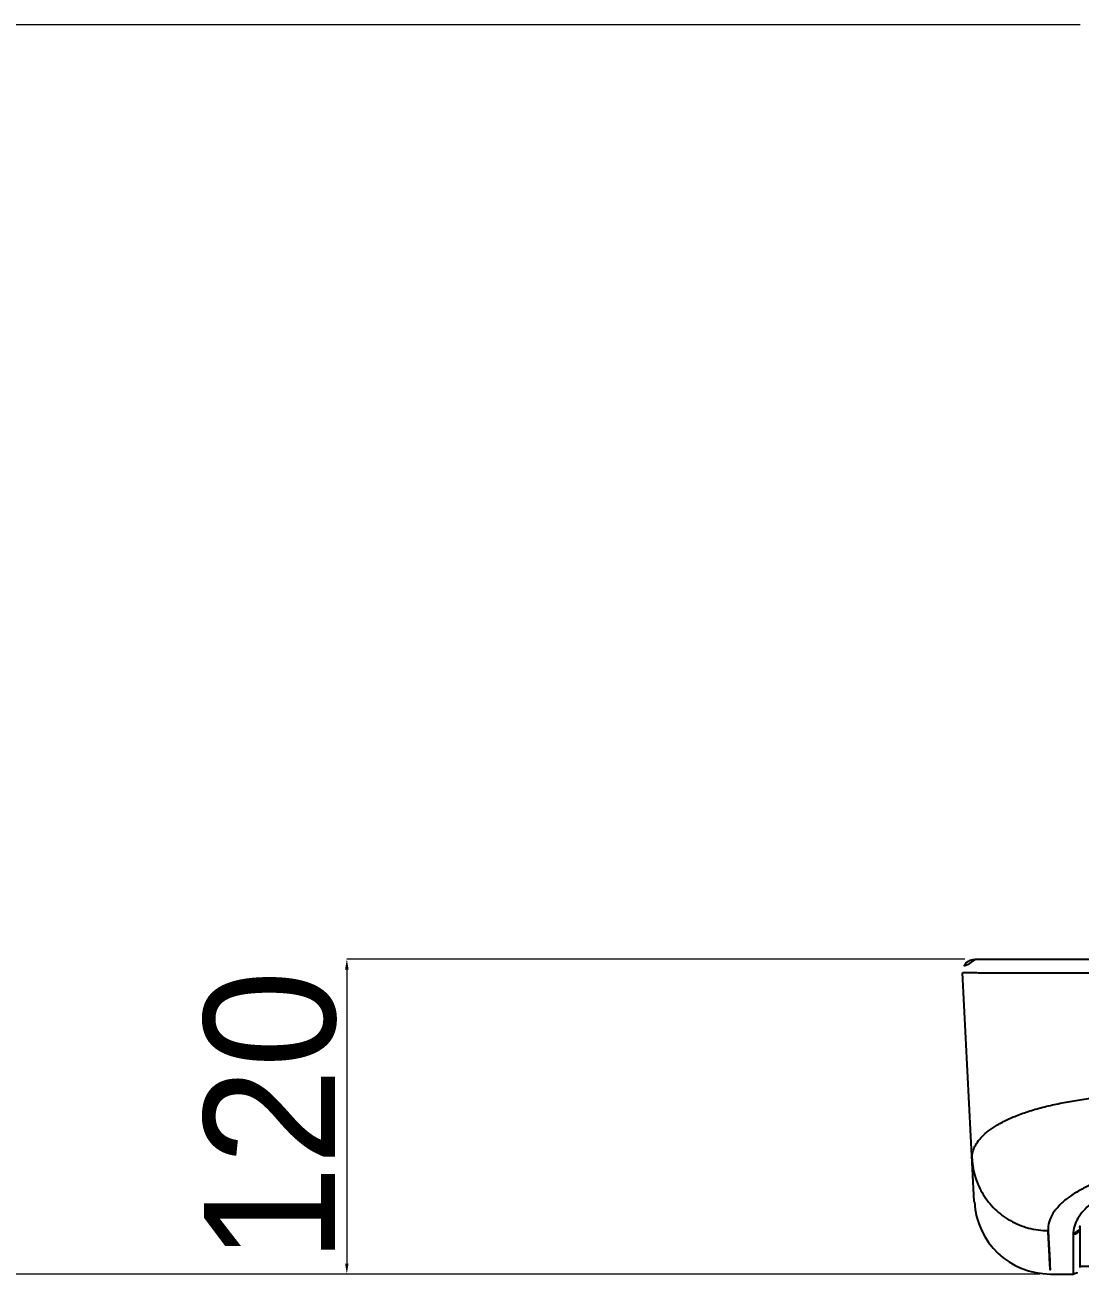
# Model space of a CAD drawing. Extents: x 16296660632 to 16296671741, y -37409619871 to -37409613952.
# Drawn here: x 16296666122.9 to 16296666524.8, y -37409616457.1 to -37409615981.2 of the extents above; entities that cross this region are included whole.
import ezdxf

# ---------------------------------------------------------------- set-up
doc = ezdxf.new("R2010")
doc.units = 0
doc.header["$LTSCALE"] = 10
doc.header["$MEASUREMENT"] = 0
doc.header["$PDMODE"] = 3
doc.header["$PDSIZE"] = -10
doc.layers.get('0').update_dxf_attribs({"linetype": 'CONTINUOUS'})
doc.layers.get('DEFPOINTS').update_dxf_attribs({"linetype": 'CONTINUOUS'})
doc.styles.add('Daelim Dimension', font='')
doc.styles.get('Daelim Dimension').set_extended_font_data('나눔고딕')
doc.dimstyles.new('DEFAULT', dxfattribs={"dimscale": 2, "dimtxt": 2, "dimasz": 2, "dimexe": 0, "dimexo": 2, "dimgap": 1, "dimtad": 1, "dimdec": 1, "dimzin": 9, "dimdsep": 46, "dimtxsty": 'Daelim Dimension', "dimcen": 0.5, "dimclrd": 252, "dimclre": 252, "dimclrt": 3, "dimadec": 1, "dimazin": 0, "dimtfac": 1, "dimtdec": 1, "dimtix": 1, "dimtmove": 0, "dimatfit": 3, "dimfxl": 1, "dimtolj": 1, "dimtzin": 1, "dimlwd": 9, "dimlwe": 9, "dimarcsym": 0})

# ---------------------------------------------------------------- blocks, each defined once
blk = doc.blocks.new('*D10')
at = {"color": 5, "lineweight": 9, "transparency": 16777216}
for p, q in [((16296666480.96696, -37409616337.13043), (16296666245.4955, -37409616337.13043)), ((16296666245.4955, -37409616341.13043), (16296666245.4955, -37409616453.13037)), ((16296666509.50644, -37409616457.13037), (16296666245.4955, -37409616457.13037))]:
    blk.add_line(p, q, dxfattribs=at)
at = {"color": 5, "transparency": 16777216}
for points in [[(16296666244.82884, -37409616341.13043), (16296666246.16217, -37409616341.13043), (16296666245.4955, -37409616337.13043)], [(16296666244.82884, -37409616453.13037), (16296666246.16217, -37409616453.13037), (16296666245.4955, -37409616457.13037)]]:
    blk.add_solid(points, dxfattribs=at)
at = {"layer": 'DEFPOINTS', "color": 0, "transparency": 16777216}
for p in [(16296666484.96696, -37409616337.13043), (16296666245.4955, -37409616457.13037), (16296666513.50644, -37409616457.13037)]:
    blk.add_point(p, dxfattribs=at)
at = {"color": 7, "lineweight": 0, "transparency": 16777216, "insert": (16296666216.38535, -37409616397.1304), "char_height": 50, "attachment_point": 5, "rotation": 90, "style": 'Daelim Dimension'}
blk.add_mtext('\\A1;120', dxfattribs=at)
blk = doc.blocks.new('*D14')
at = {"color": 5, "lineweight": 9, "transparency": 16777216}
for p, q in [((16296666524.84889, -37409615981.183327), (16296665989.482571, -37409615981.183327)), ((16296665989.482571, -37409616453.130371), (16296665989.482571, -37409615985.183327)), ((16296666509.50843, -37409616457.130371), (16296665989.482571, -37409616457.130371))]:
    blk.add_line(p, q, dxfattribs=at)
at = {"color": 5, "transparency": 16777216}
for points in [[(16296665988.81591, -37409615985.183327), (16296665990.14924, -37409615985.183327), (16296665989.482571, -37409615981.183327)], [(16296665988.81591, -37409616453.130371), (16296665990.14924, -37409616453.130371), (16296665989.482571, -37409616457.130371)]]:
    blk.add_solid(points, dxfattribs=at)
at = {"layer": 'DEFPOINTS', "color": 0, "transparency": 16777216}
for p in [(16296665989.482571, -37409615981.183327), (16296666528.84889, -37409615981.183327), (16296666513.50843, -37409616457.130371)]:
    blk.add_point(p, dxfattribs=at)
at = {"color": 7, "lineweight": 0, "transparency": 16777216, "insert": (16296665960.265129, -37409616219.156853), "char_height": 50, "attachment_point": 5, "rotation": 90, "style": 'Daelim Dimension'}
blk.add_mtext('\\A1;476', dxfattribs=at)

msp = doc.modelspace()

# ---------------------------------------------------------------- linework, layer by layer
at = {"color": 7, "linetype": 'Continuous'}
for p, q in [((16296666484.966961, -37409616337.130432), (16296667024.42915, -37409616337.130432)), ((16296666484.540609, -37409616429.532501), (16296666479.97381, -37409616342.392113)), ((16296666524.698669, -37409616439.46563), (16296666524.69805, -37409616439.580139)), ((16296666524.69805, -37409616439.580139), (16296666524.69805, -37409616453.812233)), ((16296666513.506439, -37409616457.130432), (16296666522.19805, -37409616457.130432)), ((16296666524.69805, -37409616454.130432), (16296666984.69805, -37409616454.130432))]:
    msp.add_line(p, q, dxfattribs=at)
at = {"color": 9, "linetype": 'Continuous'}
for p, q in [((16296666484.54669, -37409616429.647957), (16296666484.540609, -37409616429.532501)), ((16296666522.19805, -37409616442.067581), (16296666522.19805, -37409616457.130432)), ((16296666524.69805, -37409616453.812233), (16296666524.69805, -37409616454.630333))]:
    msp.add_line(p, q, dxfattribs=at)
at = {"color": 7, "linetype": 'Continuous'}
for centre, radius, start, end in [((16296666484.966961, -37409616342.130432), 5, 90, 183.00009947), ((16296666513.50692, -37409616428.130371), 28.999999, 183.00009947, 270.00295064), ((16296666522.19805, -37409616454.630432), 2.5, 270, 0)]:
    msp.add_arc(centre, radius, start, end, dxfattribs=at)
at = {"color": 9, "linetype": 'Continuous'}
for points, start_tangent, end_tangent in [([(16296666599.52113, -37409616342.392113), (16296666589.0795, -37409616342.413979), (16296666579.523979, -37409616342.43425), (16296666570.72468, -37409616342.452507), (16296666562.537001, -37409616342.468063), (16296666554.84617, -37409616342.480911), (16296666547.58247, -37409616342.490501), (16296666540.65468, -37409616342.496628), (16296666533.975071, -37409616342.499817), (16296666527.48329, -37409616342.499527), (16296666521.16115, -37409616342.496437), (16296666515.0016, -37409616342.490677), (16296666508.99877, -37409616342.482552), (16296666503.21452, -37409616342.472527), (16296666497.96154, -37409616342.461647), (16296666493.493299, -37409616342.450882), (16296666489.75736, -37409616342.440659), (16296666486.681629, -37409616342.431068), (16296666484.22147, -37409616342.422058), (16296666482.34137, -37409616342.413727), (16296666481.019699, -37409616342.405983), (16296666480.23525, -37409616342.398804), (16296666479.97381, -37409616342.392113)], (-0.9999972348, -0.0023516867), (-0.9994778122, 0.03231258)), ([(16296666483.688101, -37409616413.265106), (16296666483.83823, -37409616411.135803), (16296666484.518221, -37409616408.98381), (16296666485.744221, -37409616406.826477), (16296666487.53673, -37409616404.682671), (16296666489.92227, -37409616402.570801), (16296666492.936319, -37409616400.508904), (16296666496.627991, -37409616398.514038), (16296666501.06719, -37409616396.602364), (16296666506.34193, -37409616394.794853), (16296666512.079729, -37409616393.22728), (16296666517.99988, -37409616391.929718), (16296666524.1045, -37409616390.841911), (16296666530.352449, -37409616389.932198), (16296666536.786869, -37409616389.158173), (16296666543.43306, -37409616388.488251), (16296666550.346491, -37409616387.904312), (16296666557.5825, -37409616387.386848), (16296666565.19977, -37409616386.92469), (16296666573.29509, -37409616386.520981), (16296666582.002859, -37409616386.174599), (16296666591.457199, -37409616385.897758), (16296666601.7917, -37409616385.714996)], (-0.0523313037, 0.9986297786), (0.999917497, 0.0128452043)), ([(16296666483.68807, -37409616413.265129), (16296666484.98525, -37409616420.417648), (16296666487.91394, -37409616426.817177), (16296666492.396509, -37409616432.401512), (16296666498.265671, -37409616436.798759), (16296666505.14439, -37409616439.609497), (16296666512.648359, -37409616440.587418)], (0.0523392702, -0.9986293611), (0.9999998332, 0.0005776546)), ([(16296666601.791809, -37409616412.768417), (16296666593.675859, -37409616412.831718), (16296666586.32938, -37409616413.012123), (16296666579.68187, -37409616413.296478), (16296666573.62451, -37409616413.675247), (16296666568.024521, -37409616414.146469), (16296666562.715931, -37409616414.719131), (16296666557.55938, -37409616415.412903), (16296666552.452551, -37409616416.254341), (16296666547.354349, -37409616417.274399), (16296666542.252411, -37409616418.507263), (16296666537.211651, -37409616419.978851), (16296666532.349449, -37409616421.698517), (16296666527.768841, -37409616423.675056), (16296666523.574181, -37409616425.912987), (16296666519.880251, -37409616428.409889), (16296666516.80842, -37409616431.152588), (16296666514.487881, -37409616434.116333), (16296666513.049761, -37409616437.275513), (16296666512.648359, -37409616440.587486)], (-0.9999999998, -0.0000192864), (0.0518463763, -0.9986550722)), ([(16296666604.698059, -37409616414.675423), (16296666598.08667, -37409616414.733681), (16296666591.9359, -37409616414.900658), (16296666586.14213, -37409616415.169891), (16296666580.645491, -37409616415.537621), (16296666575.343691, -37409616416.010391), (16296666570.16383, -37409616416.597878), (16296666565.08559, -37409616417.313454), (16296666560.016781, -37409616418.186813), (16296666554.977831, -37409616419.241058), (16296666549.99011, -37409616420.506104), (16296666545.117901, -37409616422.004539), (16296666540.476391, -37409616423.744408), (16296666536.165871, -37409616425.727509), (16296666532.278469, -37409616427.950188), (16296666528.90151, -37409616430.402763), (16296666526.11871, -37409616433.067932), (16296666524.012791, -37409616435.922569), (16296666522.671801, -37409616438.936943), (16296666522.19805, -37409616442.067581)], (-0.999999999, -0.0000439217), (0.0000314521, -0.9999999995)), ([(16296666522.19805, -37409616442.067421), (16296666522.81201, -37409616441.991409), (16296666523.824881, -37409616441.46888), (16296666524.218309, -37409616441.043671), (16296666524.498159, -37409616440.554764), (16296666524.69788, -37409616439.580139)], (0.9999999528, -0.0003072271), (0.011156561, 0.9999377636))]:
    msp.add_spline(points, degree=3, dxfattribs=dict(at, start_tangent=start_tangent, end_tangent=end_tangent))
at = {"color": 7, "linetype": 'Continuous'}
for points, start_tangent, end_tangent in [([(16296666524.69903, -37409616439.466148), (16296666524.842899, -37409616438.071671)], (0.013411423, 0.9999100628), (0.1877847279, 0.9822102097)), ([(16296666512.648359, -37409616440.587486), (16296666513.124849, -37409616449.774261), (16296666513.41099, -37409616455.290833), (16296666513.506439, -37409616457.130432)], (0.0518299874, -0.9986559229), (0.0518233609, -0.9986562668)), ([(16296666524.709949, -37409616439.078033), (16296666524.698681, -37409616439.46563)], (-0.0472252558, -0.9988842652), (-0.0108311568, -0.9999413413))]:
    msp.add_spline(points, degree=3, dxfattribs=dict(at, start_tangent=start_tangent, end_tangent=end_tangent))

# ---------------------------------------------------------------- dimensions: what is measured, and where the dimension line sits
at = {"lineweight": 0}
for base, p1, p2, picture, middle in [((16296665989.482571, -37409615981.183327), (16296666513.50843, -37409616457.130371), (16296666528.84889, -37409615981.183327), '*D14', (16296665960.265129, -37409616219.156853)), ((16296666245.495501, -37409616457.130371), (16296666484.966961, -37409616337.130432), (16296666513.506439, -37409616457.130371), '*D10', (16296666216.385349, -37409616397.130402))]:
    dim = msp.add_linear_dim(base=base, p1=p1, p2=p2, angle=90, dimstyle='DEFAULT', override={"dimtxt": 25, "dimdec": 0, "dimclrd": 5, "dimclre": 5, "dimclrt": 7}, dxfattribs=at)
    dim.commit()
    dim.dimension.update_dxf_attribs({"geometry": picture, "text_midpoint": middle})

doc.saveas('drawing.dxf')
